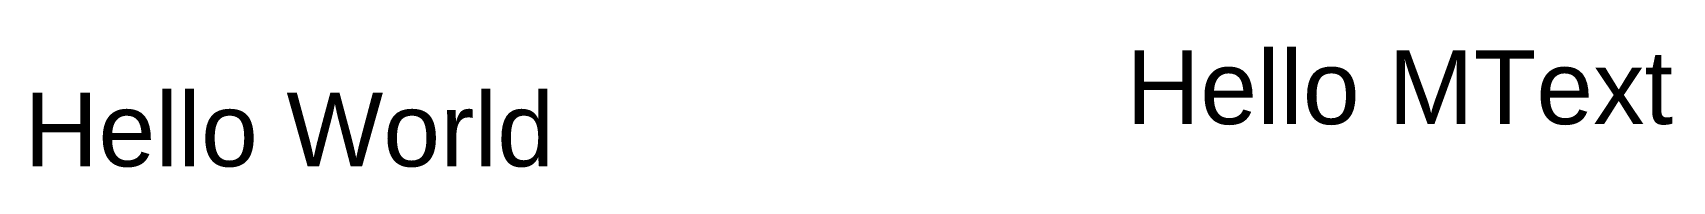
# Model space of a CAD drawing. Header units: inches. Extents: x 0.9 to 5.37, y 0.93 to 1.26.
import ezdxf

# ---------------------------------------------------------------- set-up
doc = ezdxf.new("R2010")
doc.units = ezdxf.units.IN
doc.header["$MEASUREMENT"] = 0
doc.styles.get("Standard").update_dxf_attribs({"font": 'arial.ttf'})

msp = doc.modelspace()

# ---------------------------------------------------------------- texts
msp.add_text('Hello World', height=0.2).set_placement((0.8751, 0.9372))
at = {"insert": (3.8778, 1.252), "char_height": 0.2, "attachment_point": 1}
msp.add_mtext_dynamic_manual_height_columns('Hello MText', width=2.093164, gutter_width=0.5753, heights=[0.6649], dxfattribs=at)

doc.saveas('drawing.dxf')
